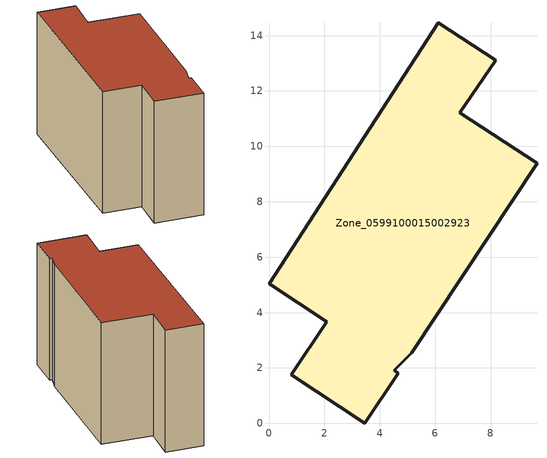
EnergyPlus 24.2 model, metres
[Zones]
Zone_0599100015002923
 floor ground (C_G): 9.67,9.38 5.15,2.55 4.51,1.92 4.67,1.82 3.46,0 0.8,1.75 2.09,3.67 0,5.05 6.11,14.47 8.19,13.1 6.88,11.21 z0.84
 wall outside (C_F): 4.67,1.82 4.51,1.92 5.15,2.55 9.67,9.38 6.88,11.21 8.19,13.1 6.11,14.47 0,5.05 2.09,3.67 0.8,1.75 3.46,0 4.67,1.82 z0.84:9.08
 roof outside (C_R): 5.15,2.55 9.67,9.38 6.88,11.21 8.19,13.1 6.11,14.47 0,5.05 2.09,3.67 0.8,1.75 3.46,0 4.67,1.82 4.51,1.92 z9.08
[BUILDING]
Pand.0599100015002923: North Axis=0; Terrain=City; Loads Convergence Tolerance Value=0.04; Temperature Convergence Tolerance Value=0.4; Solar Distribution=FullExterior; Maximum Number of Warmup Days=25; Minimum Number of Warmup Days=1
[Site:Location]
Rotterdam.The.Hague.AP_ZH_NLD Design_Conditions: Latitude=51.96; Longitude=4.45; Time Zone=1; Elevation=-4.5
[SITE:GROUNDTEMPERATURE:BUILDINGSURFACE]
18, 18, 18, 18, 18, 18, 18, 18, 18, 18, 18, 18
[MATERIAL] Thermal Absorptance=0.9; Solar Absorptance=0.7; Visible Absorptance=0.7
Name | Roughness | Thickness | Conductivity | Density | Specific Heat
G.TC.1965-1974 | MediumSmooth | 0.15 | 0.882353 | 540 | 1210
F.TC.1965-1974 | Rough | 0.3 | 0.697674 | 1920 | 840
R.TC.1965-1974 | MediumRough | 0.2 | 0.232558 | 1500 | 1000
[CONSTRUCTION]
C_G: G.TC.1965-1974
C_F: F.TC.1965-1974
C_R: R.TC.1965-1974
[ZONE]
Zone_0599100015002923: Type=1; Multiplier=1; Ceiling Height=Autocalculate; Volume=Autocalculate; Floor Area=autocalculate; Part of Total Floor Area=Yes
[ZONEINFILTRATION:DESIGNFLOWRATE]
Infil_Zone_0599100015002923: Zone or ZoneList or Space or SpaceList=Zone_0599100015002923; Schedule=AlwaysOn; Design Flow Rate Calculation Method=Flow/Area; Flow Rate per Floor Area=0.003; Constant Term Coefficient=1; Temperature Term Coefficient=0; Velocity Term Coefficient=0; Velocity Squared Term Coefficient=0
[HVACTEMPLATE:ZONE:IDEALLOADSAIRSYSTEM]
Zone_0599100015002923: Maximum Heating Supply Air Temperature=50; Minimum Cooling Supply Air Temperature=13; Maximum Heating Supply Air Humidity Ratio=0.0156; Minimum Cooling Supply Air Humidity Ratio=0.0077; Heating Limit=NoLimit; Cooling Limit=NoLimit; Dehumidification Control Type=ConstantSensibleHeatRatio; Cooling Sensible Heat Ratio=0.7; Dehumidification Setpoint=60; Humidification Control Type=None; Humidification Setpoint=30; Outdoor Air Method=None; Outdoor Air Flow Rate per Person=0.00944; Outdoor Air Flow Rate per Zone Floor Area=0; Outdoor Air Flow Rate per Zone=0; Demand Controlled Ventilation Type=None; Outdoor Air Economizer Type=NoEconomizer; Heat Recovery Type=None; Sensible Heat Recovery Effectiveness=0.7; Latent Heat Recovery Effectiveness=0.65
[ZONECONTROL:THERMOSTAT]
ThermostatControl_Zone_0599100015002923: Zone or ZoneList=Zone_0599100015002923; Control Type Schedule=DualSetpointControlType; Control 1=Thermostat_Zone_0599100015002923; Temperature Difference Between Cutout And Setpoint=0
[THERMOSTATSETPOINT:DUALSETPOINT]
Thermostat_Zone_0599100015002923: Heating Setpoint Temperature Schedule=HeatingSetpoint_Zone_0599100015002923; Cooling Setpoint Temperature Schedule=CoolingSetpoint_Zone_0599100015002923
[SCHEDULE:COMPACT]
HeatingSetpoint_Zone_0599100015002923: Through: 12/31, For: AllDays, Until: 24:00, 21
CoolingSetpoint_Zone_0599100015002923: Through: 12/31, For: AllDays, Until: 24:00, 24
DualSetpointControlType: Through: 12/31, For: AllDays, Until: 24:00, 4
AlwaysOn: Through: 12/31, For: AllDays, Until: 24:00, 1
